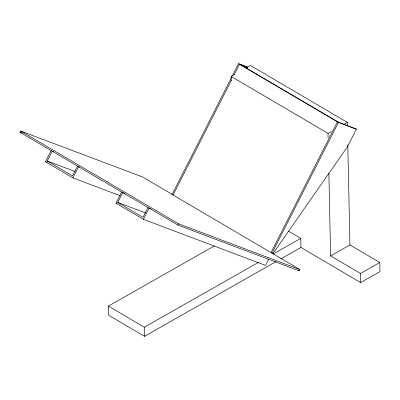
<?xml version="1.0" encoding="UTF-8"?>
<svg xmlns="http://www.w3.org/2000/svg" width="400" height="400" viewBox="0 0 400 400"><rect width="100%" height="100%" fill="white"/><g stroke="black" fill="none" stroke-linecap="round" stroke-linejoin="round"><path stroke-width="0.6" d="M172.085 194.465L299.865 269.555L299.215 270.835L177.92 225.085L20 132.28L20.65 131.005L142.675 177.03L172.81 194.74L172.085 194.465L231.47 77.59M120.22 195.75L72.895 177.9L45.45 161.77L51.135 150.58M77.505 166.075L72.52 175.885L47.225 161.02L52.21 151.21L53.38 151.65M72.895 177.9L78.58 166.71L79.75 167.15M268.74 258.985L265.49 265.385L143.385 219.325L115.94 203.195L121.625 192.005M147.995 207.5L143.01 217.31L117.72 202.445L122.705 192.635L125.035 193.515M143.385 219.325L149.075 208.13L150.82 208.79M232.315 75.92L238.54 63.68L247.785 67.165M173.08 195.05L231.335 80.405M234.16 74.84L239.535 64.265L247.76 67.365M177.92 225.085L178.57 223.805L299.865 269.555M271.015 252.605L337.47 121.815L356.385 129.16L347.45 146.75L272.89 253.75M272.015 253.19L338.47 122.4L356.385 129.16M231.175 80.77L231.085 76.415L234.305 74.59M245.575 68.185L250.405 65.445L347.33 122.4L347.395 125.51M231.085 76.415L328.005 133.375L331.225 131.545M343.57 124.535L347.33 122.4M275.97 261.665L144.51 336.32L108.585 315.21L108.39 306.1L214.315 245.94M108.39 306.1L144.315 327.215L258.39 262.425M273.06 254.095L300.765 238.365L300.96 247.475L360.68 282.57L380 271.595L379.805 262.485L349.945 244.94L347.805 144.795M280.86 258.89L300.96 247.475M328.855 173.185L330.625 255.91L349.945 244.94M330.625 255.91L360.485 273.46L379.805 262.485M20 132.28L22.335 133.165M47.225 161.02L75.27 171.6M45.45 161.77L47.2 162.43M117.72 202.445L145.76 213.025M115.94 203.195L117.11 203.635M240.345 64.57L338.28 122.125M238.54 63.68L338.47 122.4M288.43 231.115L300.765 238.365M298.14 270.205L299.215 270.835M20.65 131.005L178.57 223.805M360.485 273.46L360.68 282.57M328.005 133.375L328.1 137.73M144.315 327.215L144.51 336.32"/></g></svg>
